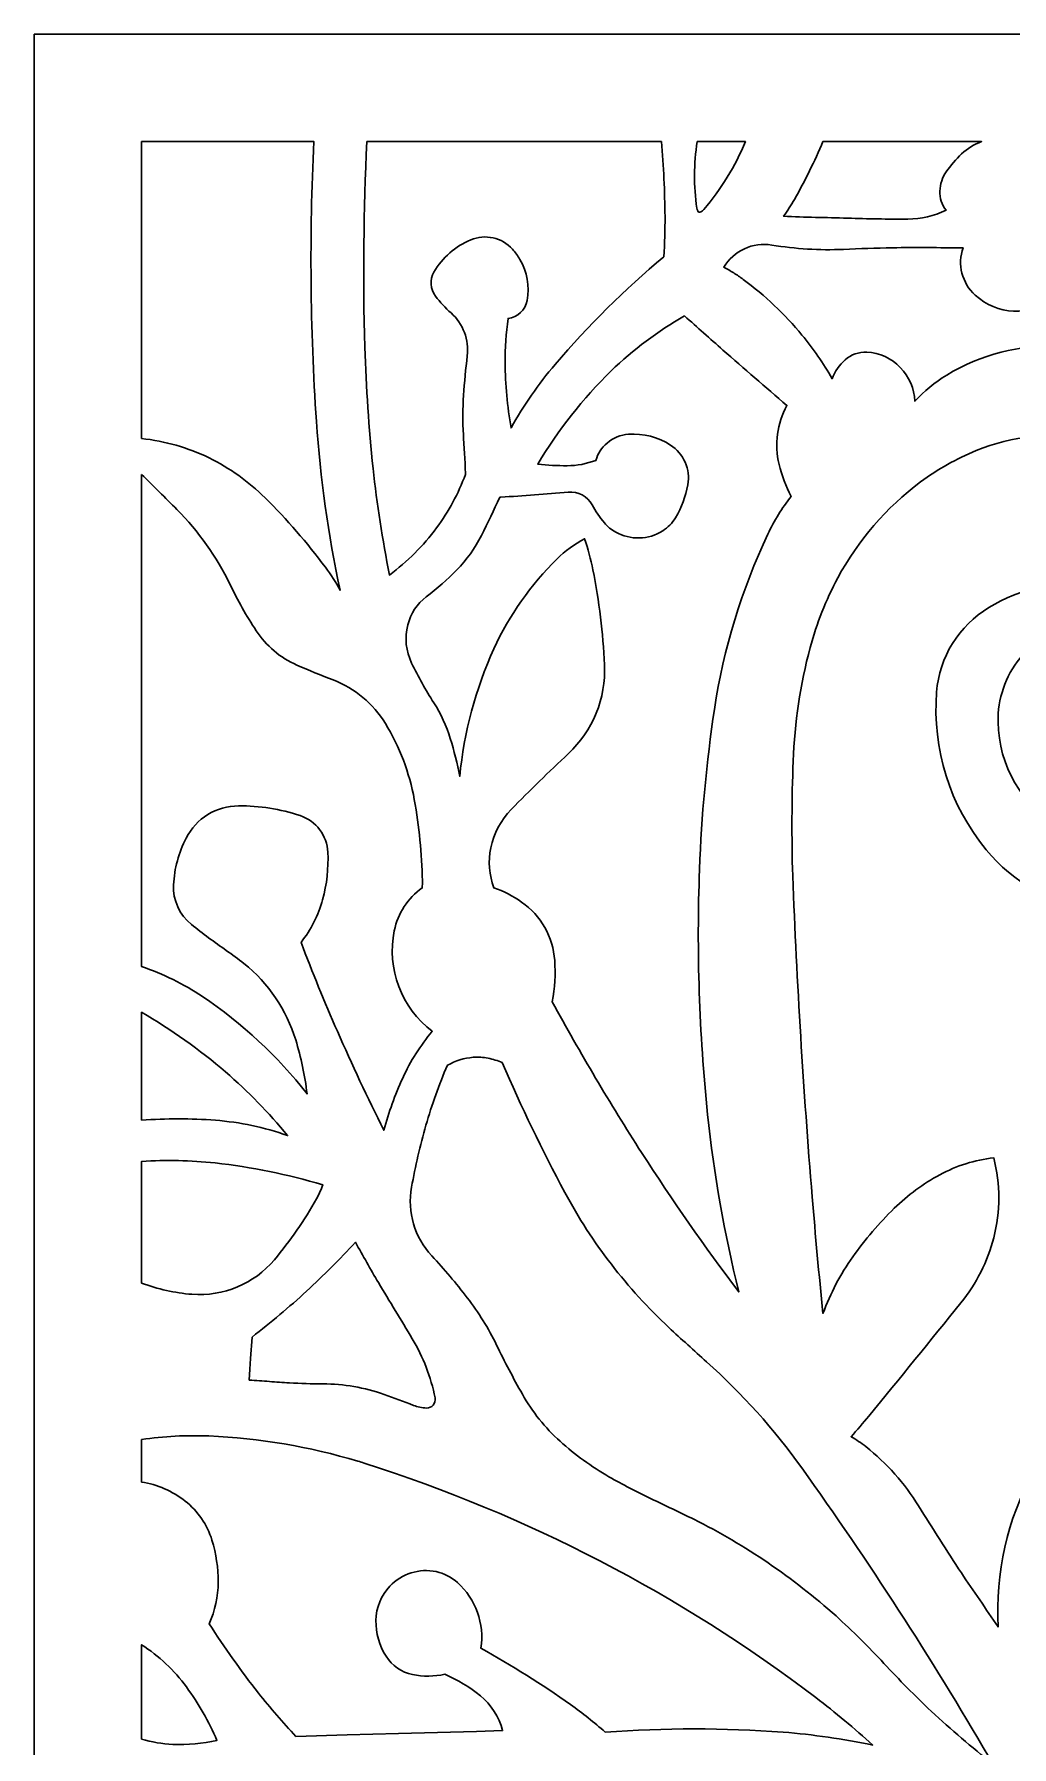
# Model space of a CAD drawing. Header units: centimetres. Extents: x -21.2 to -15.6, y -9 to 9.
# Drawn here: x -21.17 to -18.31, y 3.99 to 9 of the extents above; entities that cross this region are included whole.
import ezdxf

# ---------------------------------------------------------------- set-up
doc = ezdxf.new("R2010")
doc.units = ezdxf.units.CM
doc.header["$MEASUREMENT"] = 0
doc.layers.add('layer 1', color=7, linetype='Continuous')

msp = doc.modelspace()

# ---------------------------------------------------------------- linework, layer by layer
at = {"layer": 'layer 1', "color": 250, "lineweight": 30}
for points, knots in [([(-21.1737, 9.00077), (-21.1737, 9.00077), (-15.6316, 9.00077), (-15.6316, 9.00077), (-15.6316, 9.00077), (-15.6316, 9.00077), (-15.6316, -9.00021), (-15.6316, -9.00021), (-15.6316, -9.00021), (-15.6316, -9.00021), (-21.17371, -9.00021), (-21.17371, -9.00021), (-21.17371, -9.00021), (-21.17371, -9.00021), (-21.17371, 9.00077), (-21.17371, 9.00077)], [0, 0, 0, 0, 0.2, 0.2, 0.2, 0.2, 0.4, 0.4, 0.4, 0.4, 0.6, 0.6, 0.6, 0.6, 1, 1, 1, 1]), ([(-20.85981, 7.81839), (-20.85981, 7.81839), (-20.85981, 8.68687), (-20.85981, 8.68687), (-20.85981, 8.68687), (-20.85981, 8.68687), (-20.35565, 8.68687), (-20.35565, 8.68687), (-20.35565, 8.68687), (-20.36921, 8.41402), (-20.36674, 8.14065), (-20.34827, 7.86809), (-20.34827, 7.86809), (-20.33702, 7.7021), (-20.31386, 7.53715), (-20.27899, 7.37447), (-20.27899, 7.37447), (-20.29167, 7.39782), (-20.30601, 7.42022), (-20.3219, 7.44151), (-20.3219, 7.44151), (-20.37567, 7.51357), (-20.4347, 7.58155), (-20.49851, 7.64491), (-20.49851, 7.64491), (-20.54642, 7.69249), (-20.60173, 7.73197), (-20.66231, 7.76181), (-20.66231, 7.76181), (-20.72451, 7.79161), (-20.79126, 7.81073), (-20.85981, 7.81839)], [0, 0, 0, 0, 0.1111111, 0.1111111, 0.1111111, 0.1111111, 0.2222222, 0.2222222, 0.2222222, 0.2222222, 0.3333333, 0.3333333, 0.3333333, 0.3333333, 0.4444444, 0.4444444, 0.4444444, 0.4444444, 0.5555556, 0.5555556, 0.5555556, 0.5555556, 0.6666667, 0.6666667, 0.6666667, 0.6666667, 0.7777778, 0.7777778, 0.7777778, 0.7777778, 1, 1, 1, 1]), ([(-20.20078, 8.68687), (-20.20078, 8.68687), (-19.33904, 8.68687), (-19.33904, 8.68687), (-19.33904, 8.68687), (-19.33275, 8.61402), (-19.32927, 8.54095), (-19.32863, 8.46782), (-19.32863, 8.46782), (-19.3285, 8.42853), (-19.32965, 8.38924), (-19.33209, 8.35002), (-19.33209, 8.35002), (-19.44654, 8.25397), (-19.55282, 8.14862), (-19.64986, 8.035), (-19.64986, 8.035), (-19.69892, 7.97755), (-19.74219, 7.91541), (-19.77904, 7.84946), (-19.77904, 7.84946), (-19.78974, 7.91231), (-19.79553, 7.97591), (-19.79637, 8.03967), (-19.79637, 8.03967), (-19.79654, 8.08305), (-19.79364, 8.1264), (-19.7877, 8.16937), (-19.7877, 8.16937), (-19.75963, 8.17284), (-19.73707, 8.1941), (-19.73199, 8.22192), (-19.73199, 8.22192), (-19.72442, 8.26328), (-19.7319, 8.30597), (-19.75311, 8.34227), (-19.75311, 8.34227), (-19.75932, 8.3529), (-19.76661, 8.36286), (-19.77486, 8.372), (-19.77486, 8.372), (-19.8057, 8.40613), (-19.85467, 8.41709), (-19.89709, 8.39929), (-19.89709, 8.39929), (-19.94217, 8.38038), (-19.97988, 8.34736), (-20.00455, 8.30516), (-20.00455, 8.30516), (-20.01751, 8.28299), (-20.01574, 8.25521), (-20.00005, 8.23488), (-20.00005, 8.23488), (-19.98632, 8.21708), (-19.97101, 8.20056), (-19.9543, 8.18553), (-19.9543, 8.18553), (-19.91907, 8.15384), (-19.90145, 8.10695), (-19.90705, 8.0599), (-19.90705, 8.0599), (-19.91162, 8.02159), (-19.91524, 7.98318), (-19.91789, 7.94469), (-19.91789, 7.94469), (-19.92055, 7.90617), (-19.92075, 7.86752), (-19.91847, 7.82898), (-19.91847, 7.82898), (-19.91734, 7.80967), (-19.91611, 7.79036), (-19.91481, 7.77106), (-19.91481, 7.77106), (-19.91351, 7.75176), (-19.91276, 7.73241), (-19.91256, 7.71307), (-19.91256, 7.71307), (-19.93318, 7.65739), (-19.96147, 7.60484), (-19.9966, 7.55697), (-19.9966, 7.55697), (-20.03595, 7.50472), (-20.08244, 7.45822), (-20.1347, 7.41888), (-20.1347, 7.41888), (-20.15513, 7.52221), (-20.17116, 7.62637), (-20.18274, 7.73106), (-20.18274, 7.73106), (-20.19489, 7.84883), (-20.20291, 7.96701), (-20.20676, 8.08535), (-20.20676, 8.08535), (-20.21249, 8.28585), (-20.21049, 8.48652), (-20.20078, 8.68687)], [0, 0, 0, 0, 0.04, 0.04, 0.04, 0.04, 0.08, 0.08, 0.08, 0.08, 0.12, 0.12, 0.12, 0.12, 0.16, 0.16, 0.16, 0.16, 0.2, 0.2, 0.2, 0.2, 0.24, 0.24, 0.24, 0.24, 0.28, 0.28, 0.28, 0.28, 0.32, 0.32, 0.32, 0.32, 0.36, 0.36, 0.36, 0.36, 0.4, 0.4, 0.4, 0.4, 0.44, 0.44, 0.44, 0.44, 0.48, 0.48, 0.48, 0.48, 0.52, 0.52, 0.52, 0.52, 0.56, 0.56, 0.56, 0.56, 0.6, 0.6, 0.6, 0.6, 0.64, 0.64, 0.64, 0.64, 0.68, 0.68, 0.68, 0.68, 0.72, 0.72, 0.72, 0.72, 0.76, 0.76, 0.76, 0.76, 0.8, 0.8, 0.8, 0.8, 0.84, 0.84, 0.84, 0.84, 0.88, 0.88, 0.88, 0.88, 0.92, 0.92, 0.92, 0.92, 1, 1, 1, 1]), ([(-19.23466, 8.68687), (-19.23466, 8.68687), (-19.09323, 8.68687), (-19.09323, 8.68687), (-19.09323, 8.68687), (-19.12335, 8.61479), (-19.16449, 8.54781), (-19.21515, 8.48834), (-19.21515, 8.48834), (-19.21763, 8.48543), (-19.22061, 8.48296), (-19.22393, 8.48104), (-19.22393, 8.48104), (-19.22548, 8.48013), (-19.22735, 8.47991), (-19.22907, 8.48044), (-19.22907, 8.48044), (-19.2308, 8.48097), (-19.23223, 8.48219), (-19.23302, 8.48382), (-19.23302, 8.48382), (-19.23429, 8.48642), (-19.23514, 8.48922), (-19.23555, 8.49209), (-19.23555, 8.49209), (-19.24481, 8.5567), (-19.2445, 8.62235), (-19.23466, 8.68687)], [0, 0, 0, 0, 0.125, 0.125, 0.125, 0.125, 0.25, 0.25, 0.25, 0.25, 0.375, 0.375, 0.375, 0.375, 0.5, 0.5, 0.5, 0.5, 0.625, 0.625, 0.625, 0.625, 0.75, 0.75, 0.75, 0.75, 1, 1, 1, 1]), ([(-16.84212, 8.68687), (-16.84212, 8.68687), (-16.44432, 8.68687), (-16.44432, 8.68687), (-16.44432, 8.68687), (-16.44979, 8.67559), (-16.4555, 8.66444), (-16.46146, 8.6534), (-16.46146, 8.6534), (-16.51934, 8.54613), (-16.58179, 8.44136), (-16.64862, 8.33942), (-16.64862, 8.33942), (-16.68052, 8.29077), (-16.72069, 8.24806), (-16.76729, 8.21324), (-16.76729, 8.21324), (-16.78344, 8.20117), (-16.80106, 8.19122), (-16.81973, 8.18362), (-16.81973, 8.18362), (-16.86503, 8.19727), (-16.91273, 8.20097), (-16.9596, 8.19446), (-16.9596, 8.19446), (-17.00915, 8.18758), (-17.05143, 8.15524), (-17.071, 8.1092), (-17.071, 8.1092), (-17.10528, 8.02857), (-17.10267, 7.93707), (-17.0638, 7.85855), (-17.0638, 7.85855), (-17.04406, 7.81869), (-17.01078, 7.78719), (-16.9699, 7.76969), (-16.9699, 7.76969), (-16.92592, 7.75084), (-16.87715, 7.74631), (-16.83046, 7.75675), (-16.83046, 7.75675), (-16.81347, 7.76054), (-16.7968, 7.76565), (-16.78061, 7.77203), (-16.78061, 7.77203), (-16.72846, 7.79257), (-16.6948, 7.84353), (-16.69647, 7.89955), (-16.69647, 7.89955), (-16.69746, 7.93353), (-16.6984, 7.96751), (-16.69926, 8.00149), (-16.69926, 8.00149), (-16.69985, 8.02442), (-16.70212, 8.04727), (-16.70604, 8.06987), (-16.70604, 8.06987), (-16.64707, 8.14973), (-16.58483, 8.22714), (-16.51949, 8.30188), (-16.51949, 8.30188), (-16.49172, 8.33316), (-16.4629, 8.36351), (-16.43309, 8.39286), (-16.43309, 8.39286), (-16.47135, 8.29927), (-16.50397, 8.20349), (-16.53079, 8.10601), (-16.53079, 8.10601), (-16.55769, 8.00822), (-16.57215, 7.90745), (-16.57382, 7.80604), (-16.57382, 7.80604), (-16.57425, 7.7802), (-16.57282, 7.75436), (-16.56955, 7.72872), (-16.56955, 7.72872), (-16.61091, 7.71342), (-16.64671, 7.68609), (-16.67236, 7.65023), (-16.67236, 7.65023), (-16.69808, 7.61427), (-16.7117, 7.57109), (-16.71125, 7.52687), (-16.71125, 7.52687), (-16.71068, 7.47065), (-16.69161, 7.41622), (-16.65695, 7.37195), (-16.65695, 7.37195), (-16.62132, 7.32647), (-16.56646, 7.30036), (-16.5087, 7.30145), (-16.5087, 7.30145), (-16.47325, 7.30211), (-16.4383, 7.30971), (-16.40579, 7.32383), (-16.40579, 7.32383), (-16.35957, 7.3446), (-16.32129, 7.37968), (-16.2966, 7.42393), (-16.2966, 7.42393), (-16.26584, 7.47904), (-16.25449, 7.54286), (-16.2644, 7.60519), (-16.2644, 7.60519), (-16.27242, 7.65547), (-16.31405, 7.69352), (-16.36485, 7.69688), (-16.36485, 7.69688), (-16.37964, 7.71267), (-16.39149, 7.73099), (-16.39984, 7.75096), (-16.39984, 7.75096), (-16.42592, 7.81331), (-16.43317, 7.88196), (-16.42073, 7.94839), (-16.42073, 7.94839), (-16.41103, 8.0002), (-16.40169, 8.05207), (-16.39273, 8.104), (-16.39273, 8.104), (-16.38377, 8.15594), (-16.37534, 8.20797), (-16.36745, 8.26008), (-16.36745, 8.26008), (-16.36178, 8.29751), (-16.35462, 8.3347), (-16.34598, 8.37156), (-16.34598, 8.37156), (-16.33733, 8.40848), (-16.32537, 8.44455), (-16.31026, 8.47932), (-16.31026, 8.47932), (-16.28932, 8.38372), (-16.26808, 8.28819), (-16.24652, 8.19273), (-16.24652, 8.19273), (-16.22308, 8.08876), (-16.19929, 7.98486), (-16.17516, 7.88105), (-16.17516, 7.88105), (-16.20007, 7.86528), (-16.21694, 7.83953), (-16.22143, 7.81039), (-16.22143, 7.81039), (-16.22919, 7.75997), (-16.2185, 7.70848), (-16.19128, 7.66533), (-16.19128, 7.66533), (-16.17975, 7.64704), (-16.16582, 7.6304), (-16.14983, 7.61584), (-16.14983, 7.61584), (-16.10999, 7.57956), (-16.05214, 7.57117), (-16.00366, 7.5947), (-16.00366, 7.5947), (-15.98266, 7.60489), (-15.96311, 7.6178), (-15.94549, 7.6331), (-15.94549, 7.6331), (-15.94549, 7.6331), (-15.94549, 7.35682), (-15.94549, 7.35682), (-15.94549, 7.35682), (-16.02299, 7.34194), (-16.09858, 7.31848), (-16.17088, 7.28686), (-16.17088, 7.28686), (-16.30689, 7.22737), (-16.4338, 7.14903), (-16.54791, 7.0541), (-16.54791, 7.0541), (-16.63416, 6.98235), (-16.71544, 6.90485), (-16.79121, 6.82213), (-16.79121, 6.82213), (-16.85933, 6.74776), (-16.9225, 6.66902), (-16.98033, 6.58639), (-16.98033, 6.58639), (-17.10073, 6.40975), (-17.19095, 6.21441), (-17.24734, 6.00821), (-17.24734, 6.00821), (-17.30343, 5.80314), (-17.34368, 5.59409), (-17.36775, 5.38285), (-17.36775, 5.38285), (-17.3979, 5.11828), (-17.41062, 4.85206), (-17.40581, 4.58582), (-17.40581, 4.58582), (-17.40108, 4.32422), (-17.39329, 4.06268), (-17.38242, 3.80127), (-17.38242, 3.80127), (-17.37466, 3.61455), (-17.37134, 3.42766), (-17.37247, 3.24078), (-17.37247, 3.24078), (-17.3736, 3.05375), (-17.38655, 2.86696), (-17.41121, 2.68155), (-17.41121, 2.68155), (-17.45849, 2.3437), (-17.54676, 2.01278), (-17.67402, 1.69626), (-17.67402, 1.69626), (-17.66522, 1.81768), (-17.66345, 1.93948), (-17.66872, 2.06109), (-17.66872, 2.06109), (-17.68255, 2.38008), (-17.72313, 2.6973), (-17.79006, 3.00949), (-17.79006, 3.00949), (-17.84463, 3.26401), (-17.9287, 3.51124), (-18.04061, 3.74626), (-18.04061, 3.74626), (-18.08614, 3.84188), (-18.14041, 3.93306), (-18.20275, 4.01867), (-18.20275, 4.01867), (-18.1402, 4.08578), (-18.08768, 4.16154), (-18.0468, 4.24367), (-18.0468, 4.24367), (-17.96083, 4.41642), (-17.90942, 4.60421), (-17.89545, 4.79667), (-17.89545, 4.79667), (-17.88458, 4.94631), (-17.88631, 5.09658), (-17.9006, 5.24594), (-17.9006, 5.24594), (-18.04196, 5.11594), (-18.16074, 4.96343), (-18.25215, 4.79453), (-18.25215, 4.79453), (-18.32716, 4.65594), (-18.36249, 4.49943), (-18.35426, 4.34205), (-18.35426, 4.34205), (-18.37203, 4.36848), (-18.38996, 4.39479), (-18.40806, 4.42099), (-18.40806, 4.42099), (-18.42619, 4.44723), (-18.4441, 4.47362), (-18.46179, 4.50015), (-18.46179, 4.50015), (-18.50426, 4.5649), (-18.54591, 4.63018), (-18.58673, 4.69598), (-18.58673, 4.69598), (-18.62785, 4.76228), (-18.6801, 4.82097), (-18.7412, 4.86948), (-18.7412, 4.86948), (-18.75478, 4.88027), (-18.76919, 4.88998), (-18.7843, 4.89853), (-18.7843, 4.89853), (-18.76663, 4.91828), (-18.74939, 4.93841), (-18.73258, 4.9589), (-18.73258, 4.9589), (-18.64228, 5.06898), (-18.55244, 5.17943), (-18.46305, 5.29026), (-18.46305, 5.29026), (-18.418, 5.34613), (-18.38525, 5.41085), (-18.36695, 5.48026), (-18.36695, 5.48026), (-18.34749, 5.55706), (-18.34749, 5.63746), (-18.36695, 5.71426), (-18.36695, 5.71426), (-18.42223, 5.70806), (-18.47579, 5.69127), (-18.52472, 5.6648), (-18.52472, 5.6648), (-18.57343, 5.63845), (-18.61823, 5.60546), (-18.65786, 5.56677), (-18.65786, 5.56677), (-18.70258, 5.52312), (-18.74326, 5.47553), (-18.77942, 5.42455), (-18.77942, 5.42455), (-18.81567, 5.37346), (-18.84494, 5.31778), (-18.86648, 5.25895), (-18.86648, 5.25895), (-18.87819, 5.37266), (-18.88873, 5.48648), (-18.8981, 5.6004), (-18.8981, 5.6004), (-18.92391, 5.9129), (-18.94294, 6.22593), (-18.95517, 6.53924), (-18.95517, 6.53924), (-18.95845, 6.65107), (-18.95799, 6.76298), (-18.95378, 6.87477), (-18.95378, 6.87477), (-18.94956, 6.98687), (-18.93288, 7.09817), (-18.90404, 7.20658), (-18.90404, 7.20658), (-18.8852, 7.27742), (-18.8581, 7.34582), (-18.82332, 7.41035), (-18.82332, 7.41035), (-18.7639, 7.52052), (-18.68118, 7.61648), (-18.58096, 7.69149), (-18.58096, 7.69149), (-18.53065, 7.72851), (-18.47597, 7.75922), (-18.41818, 7.78292), (-18.41818, 7.78292), (-18.20685, 7.86968), (-17.9642, 7.82636), (-17.79573, 7.67207), (-17.79573, 7.67207), (-17.73762, 7.61719), (-17.69258, 7.5499), (-17.66399, 7.47525), (-17.66399, 7.47525), (-17.59568, 7.29692), (-17.58011, 7.1026), (-17.6191, 6.91566), (-17.6191, 6.91566), (-17.63885, 6.82098), (-17.69728, 6.7388), (-17.7802, 6.68901), (-17.7802, 6.68901), (-17.86208, 6.63984), (-17.95864, 6.62088), (-18.05305, 6.6354), (-18.05305, 6.6354), (-18.09637, 6.64206), (-18.13807, 6.65685), (-18.17591, 6.67898), (-18.17591, 6.67898), (-18.28478, 6.74459), (-18.35225, 6.86172), (-18.35452, 6.98881), (-18.35452, 6.98881), (-18.35572, 7.05656), (-18.33297, 7.12261), (-18.29034, 7.17528), (-18.29034, 7.17528), (-18.24667, 7.22922), (-18.17998, 7.25932), (-18.11064, 7.25643), (-18.11064, 7.25643), (-18.04064, 7.25352), (-17.97699, 7.21486), (-17.94206, 7.15414), (-17.94206, 7.15414), (-17.91616, 7.10908), (-17.90461, 7.05716), (-17.90895, 7.00537), (-17.90895, 7.00537), (-17.91336, 6.95277), (-17.93843, 6.90403), (-17.97863, 6.86983), (-17.97863, 6.86983), (-18.00134, 6.8505), (-18.03448, 6.84961), (-18.05822, 6.86765), (-18.05822, 6.86765), (-18.08043, 6.88453), (-18.09381, 6.91058), (-18.09461, 6.93847), (-18.09461, 6.93847), (-18.09523, 6.96008), (-18.0954, 6.98169), (-18.09511, 7.00331), (-18.09511, 7.00331), (-18.09486, 7.02355), (-18.11083, 7.04026), (-18.13106, 7.04086), (-18.13106, 7.04086), (-18.15495, 7.0416), (-18.17886, 7.04167), (-18.20276, 7.04108), (-18.20276, 7.04108), (-18.21918, 7.04067), (-18.23255, 7.02778), (-18.23352, 7.01138), (-18.23352, 7.01138), (-18.23531, 6.98146), (-18.23362, 6.95145), (-18.22847, 6.92193), (-18.22847, 6.92193), (-18.22329, 6.89219), (-18.21202, 6.86385), (-18.19537, 6.83867), (-18.19537, 6.83867), (-18.16742, 6.79647), (-18.12785, 6.76329), (-18.0814, 6.74316), (-18.0814, 6.74316), (-18.03335, 6.72234), (-17.97832, 6.72545), (-17.93295, 6.7516), (-17.93295, 6.7516), (-17.82802, 6.81206), (-17.76763, 6.92769), (-17.77812, 7.04833), (-17.77812, 7.04833), (-17.78602, 7.1393), (-17.82203, 7.22551), (-17.88121, 7.29505), (-17.88121, 7.29505), (-17.92994, 7.3523), (-17.99917, 7.38807), (-18.07406, 7.39465), (-18.07406, 7.39465), (-18.18135, 7.40409), (-18.28881, 7.37932), (-18.38112, 7.32384), (-18.38112, 7.32384), (-18.46907, 7.27097), (-18.52605, 7.17897), (-18.53412, 7.07666), (-18.53412, 7.07666), (-18.54727, 6.90997), (-18.49543, 6.74476), (-18.38934, 6.61552), (-18.38934, 6.61552), (-18.30982, 6.51867), (-18.19632, 6.45598), (-18.072, 6.44031), (-18.072, 6.44031), (-17.91646, 6.42072), (-17.75912, 6.45704), (-17.62795, 6.54289), (-17.62795, 6.54289), (-17.51209, 6.61874), (-17.43621, 6.74229), (-17.42108, 6.87994), (-17.42108, 6.87994), (-17.40265, 7.04735), (-17.40539, 7.21637), (-17.42926, 7.38309), (-17.42926, 7.38309), (-17.44371, 7.48403), (-17.47552, 7.58167), (-17.52331, 7.67174), (-17.52331, 7.67174), (-17.59635, 7.80943), (-17.70803, 7.92269), (-17.84471, 7.99761), (-17.84471, 7.99761), (-17.94619, 8.05227), (-18.05866, 8.08331), (-18.17382, 8.08841), (-18.17382, 8.08841), (-18.29003, 8.09356), (-18.40511, 8.06418), (-18.50461, 8.00393), (-18.50461, 8.00393), (-18.53921, 7.98298), (-18.57057, 7.95712), (-18.59772, 7.92713), (-18.59772, 7.92713), (-18.59939, 7.96421), (-18.61451, 7.99939), (-18.64029, 8.0261), (-18.64029, 8.0261), (-18.66613, 8.05287), (-18.70112, 8.06886), (-18.73828, 8.07085), (-18.73828, 8.07085), (-18.76155, 8.0721), (-18.78433, 8.06401), (-18.80158, 8.04835), (-18.80158, 8.04835), (-18.81837, 8.0331), (-18.83149, 8.01425), (-18.83993, 7.99319), (-18.83993, 7.99319), (-18.86555, 8.0382), (-18.89499, 8.0809), (-18.92794, 8.12086), (-18.92794, 8.12086), (-18.97838, 8.18195), (-19.03606, 8.23666), (-19.09972, 8.28382), (-19.09972, 8.28382), (-19.10882, 8.29036), (-19.11811, 8.29665), (-19.12757, 8.30266), (-19.12757, 8.30266), (-19.13703, 8.30869), (-19.14684, 8.31415), (-19.15694, 8.31902), (-19.15694, 8.31902), (-19.12784, 8.36762), (-19.07192, 8.39347), (-19.01603, 8.38423), (-19.01603, 8.38423), (-18.94694, 8.37279), (-18.87686, 8.36853), (-18.80689, 8.37151), (-18.80689, 8.37151), (-18.75921, 8.37354), (-18.71151, 8.37513), (-18.6638, 8.37628), (-18.6638, 8.37628), (-18.6293, 8.3769), (-18.5948, 8.37705), (-18.5603, 8.37674), (-18.5603, 8.37674), (-18.5258, 8.37643), (-18.4913, 8.37628), (-18.45681, 8.37628), (-18.45681, 8.37628), (-18.47379, 8.32716), (-18.45991, 8.2727), (-18.42145, 8.23776), (-18.42145, 8.23776), (-18.35751, 8.17971), (-18.26173, 8.17441), (-18.19187, 8.2252), (-18.19187, 8.2252), (-18.13379, 8.26741), (-18.09518, 8.3312), (-18.08476, 8.40225), (-18.08476, 8.40225), (-18.07426, 8.47391), (-18.09617, 8.54649), (-18.1446, 8.60033), (-18.1446, 8.60033), (-18.16666, 8.62486), (-18.1926, 8.64555), (-18.22141, 8.66159), (-18.22141, 8.66159), (-18.24041, 8.67214), (-18.26048, 8.68062), (-18.2813, 8.68687), (-18.2813, 8.68687), (-18.2813, 8.68687), (-17.14192, 8.68687), (-17.14192, 8.68687), (-17.14192, 8.68687), (-17.14204, 8.64714), (-17.13508, 8.60771), (-17.12135, 8.57043), (-17.12135, 8.57043), (-17.10679, 8.5309), (-17.07274, 8.50181), (-17.03141, 8.49365), (-17.03141, 8.49365), (-16.98482, 8.48444), (-16.93652, 8.49113), (-16.89418, 8.51265), (-16.89418, 8.51265), (-16.84899, 8.53564), (-16.82277, 8.58416), (-16.82838, 8.63455), (-16.82838, 8.63455), (-16.83038, 8.65257), (-16.83501, 8.67019), (-16.84212, 8.68687)], [0, 0, 0, 0, 0.0069444, 0.0069444, 0.0069444, 0.0069444, 0.0138889, 0.0138889, 0.0138889, 0.0138889, 0.0208333, 0.0208333, 0.0208333, 0.0208333, 0.0277778, 0.0277778, 0.0277778, 0.0277778, 0.0347222, 0.0347222, 0.0347222, 0.0347222, 0.0416667, 0.0416667, 0.0416667, 0.0416667, 0.0486111, 0.0486111, 0.0486111, 0.0486111, 0.0555556, 0.0555556, 0.0555556, 0.0555556, 0.0625, 0.0625, 0.0625, 0.0625, 0.0694444, 0.0694444, 0.0694444, 0.0694444, 0.0763889, 0.0763889, 0.0763889, 0.0763889, 0.0833333, 0.0833333, 0.0833333, 0.0833333, 0.0902778, 0.0902778, 0.0902778, 0.0902778, 0.0972222, 0.0972222, 0.0972222, 0.0972222, 0.1041667, 0.1041667, 0.1041667, 0.1041667, 0.1111111, 0.1111111, 0.1111111, 0.1111111, 0.1180556, 0.1180556, 0.1180556, 0.1180556, 0.125, 0.125, 0.125, 0.125, 0.1319444, 0.1319444, 0.1319444, 0.1319444, 0.1388889, 0.1388889, 0.1388889, 0.1388889, 0.1458333, 0.1458333, 0.1458333, 0.1458333, 0.1527778, 0.1527778, 0.1527778, 0.1527778, 0.1597222, 0.1597222, 0.1597222, 0.1597222, 0.1666667, 0.1666667, 0.1666667, 0.1666667, 0.1736111, 0.1736111, 0.1736111, 0.1736111, 0.1805556, 0.1805556, 0.1805556, 0.1805556, 0.1875, 0.1875, 0.1875, 0.1875, 0.1944444, 0.1944444, 0.1944444, 0.1944444, 0.2013889, 0.2013889, 0.2013889, 0.2013889, 0.2083333, 0.2083333, 0.2083333, 0.2083333, 0.2152778, 0.2152778, 0.2152778, 0.2152778, 0.2222222, 0.2222222, 0.2222222, 0.2222222, 0.2291667, 0.2291667, 0.2291667, 0.2291667, 0.2361111, 0.2361111, 0.2361111, 0.2361111, 0.2430556, 0.2430556, 0.2430556, 0.2430556, 0.25, 0.25, 0.25, 0.25, 0.2569444, 0.2569444, 0.2569444, 0.2569444, 0.2638889, 0.2638889, 0.2638889, 0.2638889, 0.2708333, 0.2708333, 0.2708333, 0.2708333, 0.2777778, 0.2777778, 0.2777778, 0.2777778, 0.2847222, 0.2847222, 0.2847222, 0.2847222, 0.2916667, 0.2916667, 0.2916667, 0.2916667, 0.2986111, 0.2986111, 0.2986111, 0.2986111, 0.3055556, 0.3055556, 0.3055556, 0.3055556, 0.3125, 0.3125, 0.3125, 0.3125, 0.3194444, 0.3194444, 0.3194444, 0.3194444, 0.3263889, 0.3263889, 0.3263889, 0.3263889, 0.3333333, 0.3333333, 0.3333333, 0.3333333, 0.3402778, 0.3402778, 0.3402778, 0.3402778, 0.3472222, 0.3472222, 0.3472222, 0.3472222, 0.3541667, 0.3541667, 0.3541667, 0.3541667, 0.3611111, 0.3611111, 0.3611111, 0.3611111, 0.3680556, 0.3680556, 0.3680556, 0.3680556, 0.375, 0.375, 0.375, 0.375, 0.3819444, 0.3819444, 0.3819444, 0.3819444, 0.3888889, 0.3888889, 0.3888889, 0.3888889, 0.3958333, 0.3958333, 0.3958333, 0.3958333, 0.4027778, 0.4027778, 0.4027778, 0.4027778, 0.4097222, 0.4097222, 0.4097222, 0.4097222, 0.4166667, 0.4166667, 0.4166667, 0.4166667, 0.4236111, 0.4236111, 0.4236111, 0.4236111, 0.4305556, 0.4305556, 0.4305556, 0.4305556, 0.4375, 0.4375, 0.4375, 0.4375, 0.4444444, 0.4444444, 0.4444444, 0.4444444, 0.4513889, 0.4513889, 0.4513889, 0.4513889, 0.4583333, 0.4583333, 0.4583333, 0.4583333, 0.4652778, 0.4652778, 0.4652778, 0.4652778, 0.4722222, 0.4722222, 0.4722222, 0.4722222, 0.4791667, 0.4791667, 0.4791667, 0.4791667, 0.4861111, 0.4861111, 0.4861111, 0.4861111, 0.4930556, 0.4930556, 0.4930556, 0.4930556, 0.5, 0.5, 0.5, 0.5, 0.5069444, 0.5069444, 0.5069444, 0.5069444, 0.5138889, 0.5138889, 0.5138889, 0.5138889, 0.5208333, 0.5208333, 0.5208333, 0.5208333, 0.5277778, 0.5277778, 0.5277778, 0.5277778, 0.5347222, 0.5347222, 0.5347222, 0.5347222, 0.5416667, 0.5416667, 0.5416667, 0.5416667, 0.5486111, 0.5486111, 0.5486111, 0.5486111, 0.5555556, 0.5555556, 0.5555556, 0.5555556, 0.5625, 0.5625, 0.5625, 0.5625, 0.5694444, 0.5694444, 0.5694444, 0.5694444, 0.5763889, 0.5763889, 0.5763889, 0.5763889, 0.5833333, 0.5833333, 0.5833333, 0.5833333, 0.5902778, 0.5902778, 0.5902778, 0.5902778, 0.5972222, 0.5972222, 0.5972222, 0.5972222, 0.6041667, 0.6041667, 0.6041667, 0.6041667, 0.6111111, 0.6111111, 0.6111111, 0.6111111, 0.6180556, 0.6180556, 0.6180556, 0.6180556, 0.625, 0.625, 0.625, 0.625, 0.6319444, 0.6319444, 0.6319444, 0.6319444, 0.6388889, 0.6388889, 0.6388889, 0.6388889, 0.6458333, 0.6458333, 0.6458333, 0.6458333, 0.6527778, 0.6527778, 0.6527778, 0.6527778, 0.6597222, 0.6597222, 0.6597222, 0.6597222, 0.6666667, 0.6666667, 0.6666667, 0.6666667, 0.6736111, 0.6736111, 0.6736111, 0.6736111, 0.6805556, 0.6805556, 0.6805556, 0.6805556, 0.6875, 0.6875, 0.6875, 0.6875, 0.6944444, 0.6944444, 0.6944444, 0.6944444, 0.7013889, 0.7013889, 0.7013889, 0.7013889, 0.7083333, 0.7083333, 0.7083333, 0.7083333, 0.7152778, 0.7152778, 0.7152778, 0.7152778, 0.7222222, 0.7222222, 0.7222222, 0.7222222, 0.7291667, 0.7291667, 0.7291667, 0.7291667, 0.7361111, 0.7361111, 0.7361111, 0.7361111, 0.7430556, 0.7430556, 0.7430556, 0.7430556, 0.75, 0.75, 0.75, 0.75, 0.7569444, 0.7569444, 0.7569444, 0.7569444, 0.7638889, 0.7638889, 0.7638889, 0.7638889, 0.7708333, 0.7708333, 0.7708333, 0.7708333, 0.7777778, 0.7777778, 0.7777778, 0.7777778, 0.7847222, 0.7847222, 0.7847222, 0.7847222, 0.7916667, 0.7916667, 0.7916667, 0.7916667, 0.7986111, 0.7986111, 0.7986111, 0.7986111, 0.8055556, 0.8055556, 0.8055556, 0.8055556, 0.8125, 0.8125, 0.8125, 0.8125, 0.8194444, 0.8194444, 0.8194444, 0.8194444, 0.8263889, 0.8263889, 0.8263889, 0.8263889, 0.8333333, 0.8333333, 0.8333333, 0.8333333, 0.8402778, 0.8402778, 0.8402778, 0.8402778, 0.8472222, 0.8472222, 0.8472222, 0.8472222, 0.8541667, 0.8541667, 0.8541667, 0.8541667, 0.8611111, 0.8611111, 0.8611111, 0.8611111, 0.8680556, 0.8680556, 0.8680556, 0.8680556, 0.875, 0.875, 0.875, 0.875, 0.8819444, 0.8819444, 0.8819444, 0.8819444, 0.8888889, 0.8888889, 0.8888889, 0.8888889, 0.8958333, 0.8958333, 0.8958333, 0.8958333, 0.9027778, 0.9027778, 0.9027778, 0.9027778, 0.9097222, 0.9097222, 0.9097222, 0.9097222, 0.9166667, 0.9166667, 0.9166667, 0.9166667, 0.9236111, 0.9236111, 0.9236111, 0.9236111, 0.9305556, 0.9305556, 0.9305556, 0.9305556, 0.9375, 0.9375, 0.9375, 0.9375, 0.9444444, 0.9444444, 0.9444444, 0.9444444, 0.9513889, 0.9513889, 0.9513889, 0.9513889, 0.9583333, 0.9583333, 0.9583333, 0.9583333, 0.9652778, 0.9652778, 0.9652778, 0.9652778, 0.9722222, 0.9722222, 0.9722222, 0.9722222, 0.9791667, 0.9791667, 0.9791667, 0.9791667, 0.9861111, 0.9861111, 0.9861111, 0.9861111, 1, 1, 1, 1]), ([(-18.86657, 8.68687), (-18.86657, 8.68687), (-18.40265, 8.68687), (-18.40265, 8.68687), (-18.40265, 8.68687), (-18.4243, 8.67866), (-18.44415, 8.66636), (-18.46112, 8.65061), (-18.46112, 8.65061), (-18.47798, 8.63496), (-18.49303, 8.61746), (-18.50598, 8.59844), (-18.50598, 8.59844), (-18.51732, 8.58181), (-18.52381, 8.56237), (-18.52474, 8.54226), (-18.52474, 8.54226), (-18.52568, 8.52189), (-18.51922, 8.50187), (-18.50653, 8.4859), (-18.50653, 8.4859), (-18.54147, 8.46939), (-18.5796, 8.46066), (-18.61824, 8.46031), (-18.61824, 8.46031), (-18.67702, 8.45978), (-18.73581, 8.46064), (-18.79455, 8.46287), (-18.79455, 8.46287), (-18.8258, 8.46376), (-18.85706, 8.46456), (-18.88832, 8.46524), (-18.88832, 8.46524), (-18.91949, 8.46593), (-18.95064, 8.46705), (-18.98178, 8.46862), (-18.98178, 8.46862), (-18.97056, 8.48449), (-18.95999, 8.50081), (-18.95011, 8.51756), (-18.95011, 8.51756), (-18.91901, 8.57233), (-18.89112, 8.62886), (-18.86657, 8.68687)], [0, 0, 0, 0, 0.0833333, 0.0833333, 0.0833333, 0.0833333, 0.1666667, 0.1666667, 0.1666667, 0.1666667, 0.25, 0.25, 0.25, 0.25, 0.3333333, 0.3333333, 0.3333333, 0.3333333, 0.4166667, 0.4166667, 0.4166667, 0.4166667, 0.5, 0.5, 0.5, 0.5, 0.5833333, 0.5833333, 0.5833333, 0.5833333, 0.6666667, 0.6666667, 0.6666667, 0.6666667, 0.75, 0.75, 0.75, 0.75, 0.8333333, 0.8333333, 0.8333333, 0.8333333, 1, 1, 1, 1]), ([(-19.27155, 8.17702), (-19.23431, 8.14353), (-19.19689, 8.11026), (-19.15927, 8.07719), (-19.15927, 8.07719), (-19.09721, 8.02274), (-19.03482, 7.96867), (-18.97211, 7.91497), (-18.97211, 7.91497), (-19.00096, 7.86236), (-19.00911, 7.80091), (-18.99492, 7.7426), (-18.99492, 7.7426), (-18.98699, 7.71002), (-18.97515, 7.67854), (-18.95964, 7.64882), (-18.95964, 7.64882), (-18.9864, 7.61475), (-19.00925, 7.5778), (-19.02778, 7.53864), (-19.02778, 7.53864), (-19.10456, 7.37631), (-19.15718, 7.20367), (-19.18399, 7.0261), (-19.18399, 7.0261), (-19.2074, 6.87102), (-19.22201, 6.71475), (-19.22775, 6.55801), (-19.22775, 6.55801), (-19.23651, 6.31879), (-19.22865, 6.07928), (-19.20424, 5.84114), (-19.20424, 5.84114), (-19.18513, 5.66627), (-19.15467, 5.49286), (-19.11302, 5.32195), (-19.11302, 5.32195), (-19.21266, 5.45425), (-19.3074, 5.59019), (-19.39703, 5.72946), (-19.39703, 5.72946), (-19.48953, 5.87331), (-19.57666, 6.02055), (-19.65824, 6.17085), (-19.65824, 6.17085), (-19.65085, 6.21066), (-19.64852, 6.25124), (-19.65131, 6.29164), (-19.65131, 6.29164), (-19.65607, 6.36029), (-19.69162, 6.42305), (-19.74809, 6.46239), (-19.74809, 6.46239), (-19.7732, 6.47988), (-19.80054, 6.49392), (-19.82938, 6.50415), (-19.82938, 6.50415), (-19.84302, 6.5416), (-19.84614, 6.5821), (-19.83841, 6.62121), (-19.83841, 6.62121), (-19.82947, 6.66357), (-19.80863, 6.70251), (-19.77836, 6.73345), (-19.77836, 6.73345), (-19.72393, 6.78906), (-19.66826, 6.84343), (-19.61137, 6.89653), (-19.61137, 6.89653), (-19.53974, 6.96338), (-19.50108, 7.05823), (-19.50565, 7.15611), (-19.50565, 7.15611), (-19.50999, 7.24957), (-19.52125, 7.34257), (-19.53933, 7.43437), (-19.53933, 7.43437), (-19.54539, 7.46511), (-19.55367, 7.49536), (-19.56412, 7.5249), (-19.56412, 7.5249), (-19.59369, 7.50951), (-19.62078, 7.48978), (-19.64449, 7.46634), (-19.64449, 7.46634), (-19.72127, 7.39044), (-19.7838, 7.30141), (-19.82914, 7.20343), (-19.82914, 7.20343), (-19.88276, 7.08523), (-19.91653, 6.95903), (-19.92907, 6.82984), (-19.92907, 6.82984), (-19.93623, 6.86745), (-19.94546, 6.90462), (-19.9567, 6.94122), (-19.9567, 6.94122), (-19.96799, 6.97796), (-19.98423, 7.01297), (-20.00498, 7.04532), (-20.00498, 7.04532), (-20.02892, 7.08263), (-20.05057, 7.12135), (-20.06983, 7.16128), (-20.06983, 7.16128), (-20.08659, 7.19601), (-20.09058, 7.23557), (-20.08111, 7.27295), (-20.08111, 7.27295), (-20.07281, 7.30568), (-20.05368, 7.33465), (-20.02685, 7.35514), (-20.02685, 7.35514), (-19.99534, 7.37921), (-19.96557, 7.40545), (-19.93774, 7.43369), (-19.93774, 7.43369), (-19.90852, 7.46334), (-19.88421, 7.49745), (-19.86571, 7.53475), (-19.86571, 7.53475), (-19.84734, 7.57182), (-19.82935, 7.60907), (-19.81175, 7.64651), (-19.81175, 7.64651), (-19.81073, 7.64664), (-19.8097, 7.64674), (-19.80866, 7.6468), (-19.80866, 7.6468), (-19.74292, 7.65062), (-19.67725, 7.65551), (-19.61166, 7.66146), (-19.61166, 7.66146), (-19.58305, 7.66406), (-19.55561, 7.64937), (-19.5419, 7.62412), (-19.5419, 7.62412), (-19.53173, 7.60539), (-19.51965, 7.58776), (-19.50584, 7.57151), (-19.50584, 7.57151), (-19.49657, 7.56059), (-19.48542, 7.55143), (-19.4729, 7.54446), (-19.4729, 7.54446), (-19.42981, 7.52045), (-19.37711, 7.52181), (-19.33535, 7.54807), (-19.33535, 7.54807), (-19.32001, 7.55784), (-19.30717, 7.57104), (-19.29783, 7.58664), (-19.29783, 7.58664), (-19.28009, 7.61626), (-19.26791, 7.64887), (-19.26188, 7.68286), (-19.26188, 7.68286), (-19.25383, 7.72829), (-19.27379, 7.77407), (-19.31258, 7.79904), (-19.31258, 7.79904), (-19.34904, 7.82252), (-19.39209, 7.83357), (-19.43535, 7.83054), (-19.43535, 7.83054), (-19.45848, 7.82892), (-19.48049, 7.82003), (-19.49825, 7.80512), (-19.49825, 7.80512), (-19.51397, 7.79188), (-19.52533, 7.77422), (-19.53086, 7.75443), (-19.53086, 7.75443), (-19.5578, 7.74413), (-19.5864, 7.73879), (-19.61525, 7.73866), (-19.61525, 7.73866), (-19.64389, 7.73854), (-19.67251, 7.74018), (-19.70095, 7.74358), (-19.70095, 7.74358), (-19.64108, 7.84308), (-19.5689, 7.93467), (-19.48617, 8.01615), (-19.48617, 8.01615), (-19.42142, 8.07828), (-19.34934, 8.13231), (-19.27155, 8.17703)], [0, 0, 0, 0, 0.0208333, 0.0208333, 0.0208333, 0.0208333, 0.0416667, 0.0416667, 0.0416667, 0.0416667, 0.0625, 0.0625, 0.0625, 0.0625, 0.0833333, 0.0833333, 0.0833333, 0.0833333, 0.1041667, 0.1041667, 0.1041667, 0.1041667, 0.125, 0.125, 0.125, 0.125, 0.1458333, 0.1458333, 0.1458333, 0.1458333, 0.1666667, 0.1666667, 0.1666667, 0.1666667, 0.1875, 0.1875, 0.1875, 0.1875, 0.2083333, 0.2083333, 0.2083333, 0.2083333, 0.2291667, 0.2291667, 0.2291667, 0.2291667, 0.25, 0.25, 0.25, 0.25, 0.2708333, 0.2708333, 0.2708333, 0.2708333, 0.2916667, 0.2916667, 0.2916667, 0.2916667, 0.3125, 0.3125, 0.3125, 0.3125, 0.3333333, 0.3333333, 0.3333333, 0.3333333, 0.3541667, 0.3541667, 0.3541667, 0.3541667, 0.375, 0.375, 0.375, 0.375, 0.3958333, 0.3958333, 0.3958333, 0.3958333, 0.4166667, 0.4166667, 0.4166667, 0.4166667, 0.4375, 0.4375, 0.4375, 0.4375, 0.4583333, 0.4583333, 0.4583333, 0.4583333, 0.4791667, 0.4791667, 0.4791667, 0.4791667, 0.5, 0.5, 0.5, 0.5, 0.5208333, 0.5208333, 0.5208333, 0.5208333, 0.5416667, 0.5416667, 0.5416667, 0.5416667, 0.5625, 0.5625, 0.5625, 0.5625, 0.5833333, 0.5833333, 0.5833333, 0.5833333, 0.6041667, 0.6041667, 0.6041667, 0.6041667, 0.625, 0.625, 0.625, 0.625, 0.6458333, 0.6458333, 0.6458333, 0.6458333, 0.6666667, 0.6666667, 0.6666667, 0.6666667, 0.6875, 0.6875, 0.6875, 0.6875, 0.7083333, 0.7083333, 0.7083333, 0.7083333, 0.7291667, 0.7291667, 0.7291667, 0.7291667, 0.75, 0.75, 0.75, 0.75, 0.7708333, 0.7708333, 0.7708333, 0.7708333, 0.7916667, 0.7916667, 0.7916667, 0.7916667, 0.8125, 0.8125, 0.8125, 0.8125, 0.8333333, 0.8333333, 0.8333333, 0.8333333, 0.8541667, 0.8541667, 0.8541667, 0.8541667, 0.875, 0.875, 0.875, 0.875, 0.8958333, 0.8958333, 0.8958333, 0.8958333, 0.9166667, 0.9166667, 0.9166667, 0.9166667, 0.9375, 0.9375, 0.9375, 0.9375, 0.9583333, 0.9583333, 0.9583333, 0.9583333, 1, 1, 1, 1]), ([(-20.85981, 7.71334), (-20.8251, 7.67935), (-20.79063, 7.64511), (-20.7564, 7.61063), (-20.7564, 7.61063), (-20.69301, 7.54675), (-20.64061, 7.4728), (-20.60136, 7.39182), (-20.60136, 7.39182), (-20.57867, 7.34502), (-20.55302, 7.29971), (-20.52456, 7.25618), (-20.52456, 7.25618), (-20.4955, 7.21176), (-20.45414, 7.1768), (-20.40549, 7.15557), (-20.40549, 7.15557), (-20.37036, 7.14025), (-20.3349, 7.12573), (-20.2991, 7.11203), (-20.2991, 7.11203), (-20.23561, 7.08774), (-20.18196, 7.04302), (-20.14661, 6.98495), (-20.14661, 6.98495), (-20.10494, 6.91647), (-20.07623, 6.84088), (-20.06193, 6.762), (-20.06193, 6.762), (-20.04773, 6.68366), (-20.03981, 6.60429), (-20.03824, 6.52469), (-20.03824, 6.52469), (-20.0381, 6.51779), (-20.03831, 6.51087), (-20.03887, 6.50399), (-20.03887, 6.50399), (-20.08096, 6.474), (-20.11013, 6.42923), (-20.12055, 6.37861), (-20.12055, 6.37861), (-20.14345, 6.26727), (-20.10021, 6.1528), (-20.00934, 6.08452), (-20.00934, 6.08452), (-20.04427, 6.04295), (-20.07342, 5.99686), (-20.09601, 5.94748), (-20.09601, 5.94748), (-20.11853, 5.89825), (-20.13697, 5.84726), (-20.15114, 5.795), (-20.15114, 5.795), (-20.19886, 5.89035), (-20.24417, 5.98688), (-20.28701, 6.08452), (-20.28701, 6.08452), (-20.32459, 6.17028), (-20.36005, 6.25697), (-20.39337, 6.34448), (-20.39337, 6.34448), (-20.36409, 6.38138), (-20.3426, 6.42381), (-20.33018, 6.46924), (-20.33018, 6.46924), (-20.31781, 6.51449), (-20.31264, 6.56139), (-20.31486, 6.60825), (-20.31486, 6.60825), (-20.3172, 6.65724), (-20.34938, 6.69972), (-20.39592, 6.71516), (-20.39592, 6.71516), (-20.454, 6.73445), (-20.5148, 6.74413), (-20.57599, 6.74384), (-20.57599, 6.74384), (-20.64075, 6.74351), (-20.69991, 6.70723), (-20.72949, 6.64961), (-20.72949, 6.64961), (-20.7513, 6.60715), (-20.76382, 6.56056), (-20.76623, 6.51289), (-20.76623, 6.51289), (-20.76849, 6.46805), (-20.74907, 6.42489), (-20.71399, 6.39688), (-20.71399, 6.39688), (-20.68085, 6.37039), (-20.64683, 6.34504), (-20.61197, 6.32085), (-20.61197, 6.32085), (-20.59439, 6.30865), (-20.57721, 6.29586), (-20.56047, 6.28251), (-20.56047, 6.28251), (-20.48851, 6.2251), (-20.43563, 6.14717), (-20.40884, 6.0591), (-20.40884, 6.0591), (-20.39318, 6.00761), (-20.38208, 5.95483), (-20.37566, 5.90139), (-20.37566, 5.90139), (-20.46195, 6.01187), (-20.56521, 6.10792), (-20.68165, 6.186), (-20.68165, 6.186), (-20.73686, 6.22303), (-20.79677, 6.25248), (-20.85981, 6.27358), (-20.85981, 6.27358), (-20.85981, 6.27358), (-20.85981, 7.71334), (-20.85981, 7.71334)], [0, 0, 0, 0, 0.0333333, 0.0333333, 0.0333333, 0.0333333, 0.0666667, 0.0666667, 0.0666667, 0.0666667, 0.1, 0.1, 0.1, 0.1, 0.1333333, 0.1333333, 0.1333333, 0.1333333, 0.1666667, 0.1666667, 0.1666667, 0.1666667, 0.2, 0.2, 0.2, 0.2, 0.2333333, 0.2333333, 0.2333333, 0.2333333, 0.2666667, 0.2666667, 0.2666667, 0.2666667, 0.3, 0.3, 0.3, 0.3, 0.3333333, 0.3333333, 0.3333333, 0.3333333, 0.3666667, 0.3666667, 0.3666667, 0.3666667, 0.4, 0.4, 0.4, 0.4, 0.4333333, 0.4333333, 0.4333333, 0.4333333, 0.4666667, 0.4666667, 0.4666667, 0.4666667, 0.5, 0.5, 0.5, 0.5, 0.5333333, 0.5333333, 0.5333333, 0.5333333, 0.5666667, 0.5666667, 0.5666667, 0.5666667, 0.6, 0.6, 0.6, 0.6, 0.6333333, 0.6333333, 0.6333333, 0.6333333, 0.6666667, 0.6666667, 0.6666667, 0.6666667, 0.7, 0.7, 0.7, 0.7, 0.7333333, 0.7333333, 0.7333333, 0.7333333, 0.7666667, 0.7666667, 0.7666667, 0.7666667, 0.8, 0.8, 0.8, 0.8, 0.8333333, 0.8333333, 0.8333333, 0.8333333, 0.8666667, 0.8666667, 0.8666667, 0.8666667, 0.9, 0.9, 0.9, 0.9, 0.9333333, 0.9333333, 0.9333333, 0.9333333, 1, 1, 1, 1]), ([(-20.85981, 5.82447), (-20.85981, 5.82447), (-20.85981, 6.14027), (-20.85981, 6.14027), (-20.85981, 6.14027), (-20.77283, 6.08938), (-20.69054, 6.03085), (-20.61394, 5.96537), (-20.61394, 5.96537), (-20.54828, 5.90867), (-20.48766, 5.84637), (-20.43277, 5.7792), (-20.43277, 5.7792), (-20.50084, 5.80353), (-20.57184, 5.81863), (-20.64393, 5.82411), (-20.64393, 5.82411), (-20.71578, 5.82956), (-20.78794, 5.82968), (-20.85981, 5.82447)], [0, 0, 0, 0, 0.1666667, 0.1666667, 0.1666667, 0.1666667, 0.3333333, 0.3333333, 0.3333333, 0.3333333, 0.5, 0.5, 0.5, 0.5, 0.6666667, 0.6666667, 0.6666667, 0.6666667, 1, 1, 1, 1]), ([(-19.80451, 5.99307), (-19.74911, 5.86372), (-19.68807, 5.73687), (-19.62157, 5.61286), (-19.62157, 5.61286), (-19.54245, 5.46532), (-19.43958, 5.33187), (-19.31704, 5.21781), (-19.31704, 5.21781), (-19.28071, 5.184), (-19.24404, 5.15055), (-19.20704, 5.11747), (-19.20704, 5.11747), (-19.10312, 5.02455), (-19.00971, 4.92047), (-18.92854, 4.80713), (-18.92854, 4.80713), (-18.73316, 4.53432), (-18.55072, 4.25242), (-18.38186, 3.96244), (-18.38186, 3.96244), (-18.37778, 3.95541), (-18.37374, 3.94836), (-18.36977, 3.94127), (-18.36977, 3.94127), (-18.43169, 3.99039), (-18.49174, 4.04185), (-18.54975, 4.09553), (-18.54975, 4.09553), (-18.59743, 4.1407), (-18.64366, 4.18739), (-18.68836, 4.23552), (-18.68836, 4.23552), (-18.73307, 4.28366), (-18.77975, 4.32992), (-18.82832, 4.37416), (-18.82832, 4.37416), (-18.95394, 4.48623), (-19.09369, 4.58132), (-19.24406, 4.65702), (-19.24406, 4.65702), (-19.28568, 4.67712), (-19.32732, 4.69716), (-19.36899, 4.71715), (-19.36899, 4.71715), (-19.41087, 4.73724), (-19.45212, 4.75864), (-19.49266, 4.78131), (-19.49266, 4.78131), (-19.54367, 4.8109), (-19.59151, 4.84568), (-19.6354, 4.88508), (-19.6354, 4.88508), (-19.67946, 4.92462), (-19.71679, 4.97112), (-19.74587, 5.0227), (-19.74587, 5.0227), (-19.77248, 5.06991), (-19.79768, 5.11791), (-19.82141, 5.16663), (-19.82141, 5.16663), (-19.84521, 5.21546), (-19.87386, 5.26177), (-19.90693, 5.30486), (-19.90693, 5.30486), (-19.9396, 5.34742), (-19.97431, 5.38838), (-20.01094, 5.42758), (-20.01094, 5.42758), (-20.06125, 5.48141), (-20.08315, 5.55592), (-20.07003, 5.62842), (-20.07003, 5.62842), (-20.05897, 5.68951), (-20.04489, 5.75003), (-20.02784, 5.80973), (-20.02784, 5.80973), (-20.01078, 5.86945), (-19.98981, 5.928), (-19.96507, 5.98497), (-19.96507, 5.98497), (-19.94183, 5.99806), (-19.91603, 6.006), (-19.88945, 6.00826), (-19.88945, 6.00826), (-19.87495, 6.00922), (-19.86038, 6.00829), (-19.84611, 6.00552), (-19.84611, 6.00552), (-19.83187, 6.00275), (-19.81793, 5.99858), (-19.80451, 5.99308)], [0, 0, 0, 0, 0.0416667, 0.0416667, 0.0416667, 0.0416667, 0.0833333, 0.0833333, 0.0833333, 0.0833333, 0.125, 0.125, 0.125, 0.125, 0.1666667, 0.1666667, 0.1666667, 0.1666667, 0.2083333, 0.2083333, 0.2083333, 0.2083333, 0.25, 0.25, 0.25, 0.25, 0.2916667, 0.2916667, 0.2916667, 0.2916667, 0.3333333, 0.3333333, 0.3333333, 0.3333333, 0.375, 0.375, 0.375, 0.375, 0.4166667, 0.4166667, 0.4166667, 0.4166667, 0.4583333, 0.4583333, 0.4583333, 0.4583333, 0.5, 0.5, 0.5, 0.5, 0.5416667, 0.5416667, 0.5416667, 0.5416667, 0.5833333, 0.5833333, 0.5833333, 0.5833333, 0.625, 0.625, 0.625, 0.625, 0.6666667, 0.6666667, 0.6666667, 0.6666667, 0.7083333, 0.7083333, 0.7083333, 0.7083333, 0.75, 0.75, 0.75, 0.75, 0.7916667, 0.7916667, 0.7916667, 0.7916667, 0.8333333, 0.8333333, 0.8333333, 0.8333333, 0.875, 0.875, 0.875, 0.875, 0.9166667, 0.9166667, 0.9166667, 0.9166667, 1, 1, 1, 1]), ([(-20.85981, 5.34802), (-20.85981, 5.34802), (-20.85981, 5.70394), (-20.85981, 5.70394), (-20.85981, 5.70394), (-20.78815, 5.70819), (-20.71625, 5.70666), (-20.64484, 5.69935), (-20.64484, 5.69935), (-20.53823, 5.68735), (-20.43285, 5.66597), (-20.32999, 5.63548), (-20.32999, 5.63548), (-20.33469, 5.62123), (-20.34075, 5.60746), (-20.34807, 5.59436), (-20.34807, 5.59436), (-20.38343, 5.53117), (-20.4247, 5.47147), (-20.47131, 5.41606), (-20.47131, 5.41606), (-20.53063, 5.34554), (-20.6204, 5.30796), (-20.71227, 5.31511), (-20.71227, 5.31511), (-20.76276, 5.31904), (-20.81244, 5.33013), (-20.85981, 5.34802)], [0, 0, 0, 0, 0.125, 0.125, 0.125, 0.125, 0.25, 0.25, 0.25, 0.25, 0.375, 0.375, 0.375, 0.375, 0.5, 0.5, 0.5, 0.5, 0.625, 0.625, 0.625, 0.625, 0.75, 0.75, 0.75, 0.75, 1, 1, 1, 1]), ([(-20.53649, 5.19017), (-20.48144, 5.23264), (-20.42824, 5.27745), (-20.37702, 5.32447), (-20.37702, 5.32447), (-20.32747, 5.36999), (-20.27986, 5.41758), (-20.23432, 5.46711), (-20.23432, 5.46711), (-20.22312, 5.44754), (-20.21201, 5.42791), (-20.20101, 5.40823), (-20.20101, 5.40823), (-20.19, 5.38854), (-20.17872, 5.36901), (-20.16718, 5.34963), (-20.16718, 5.34963), (-20.134, 5.29485), (-20.10094, 5.24), (-20.06797, 5.1851), (-20.06797, 5.1851), (-20.03591, 5.1317), (-20.01331, 5.07315), (-20.00117, 5.01206), (-20.00117, 5.01206), (-19.99969, 5.00465), (-20.00167, 4.99696), (-20.00656, 4.99118), (-20.00656, 4.99118), (-20.01144, 4.98541), (-20.01874, 4.98218), (-20.02631, 4.98241), (-20.02631, 4.98241), (-20.03935, 4.98282), (-20.05223, 4.98547), (-20.06438, 4.99025), (-20.06438, 4.99025), (-20.09285, 5.00145), (-20.12152, 5.01212), (-20.15038, 5.02226), (-20.15038, 5.02226), (-20.20792, 5.04253), (-20.26845, 5.05297), (-20.32946, 5.05315), (-20.32946, 5.05315), (-20.36213, 5.05325), (-20.39478, 5.05415), (-20.4274, 5.05587), (-20.4274, 5.05587), (-20.44685, 5.0571), (-20.46628, 5.0585), (-20.4857, 5.06009), (-20.4857, 5.06009), (-20.50542, 5.06171), (-20.52516, 5.06309), (-20.54492, 5.06422), (-20.54492, 5.06422), (-20.54492, 5.06422), (-20.5428, 5.0957), (-20.5428, 5.0957), (-20.5428, 5.0957), (-20.5428, 5.0957), (-20.54069, 5.12718), (-20.54069, 5.12718), (-20.54069, 5.12718), (-20.54069, 5.12718), (-20.53649, 5.19017), (-20.53649, 5.19017)], [0, 0, 0, 0, 0.0555556, 0.0555556, 0.0555556, 0.0555556, 0.1111111, 0.1111111, 0.1111111, 0.1111111, 0.1666667, 0.1666667, 0.1666667, 0.1666667, 0.2222222, 0.2222222, 0.2222222, 0.2222222, 0.2777778, 0.2777778, 0.2777778, 0.2777778, 0.3333333, 0.3333333, 0.3333333, 0.3333333, 0.3888889, 0.3888889, 0.3888889, 0.3888889, 0.4444444, 0.4444444, 0.4444444, 0.4444444, 0.5, 0.5, 0.5, 0.5, 0.5555556, 0.5555556, 0.5555556, 0.5555556, 0.6111111, 0.6111111, 0.6111111, 0.6111111, 0.6666667, 0.6666667, 0.6666667, 0.6666667, 0.7222222, 0.7222222, 0.7222222, 0.7222222, 0.7777778, 0.7777778, 0.7777778, 0.7777778, 0.8333333, 0.8333333, 0.8333333, 0.8333333, 0.8888889, 0.8888889, 0.8888889, 0.8888889, 1, 1, 1, 1]), ([(-20.85981, 4.76604), (-20.85981, 4.76604), (-20.85981, 4.89009), (-20.85981, 4.89009), (-20.85981, 4.89009), (-20.79462, 4.89995), (-20.72862, 4.90348), (-20.66275, 4.90063), (-20.66275, 4.90063), (-20.5151, 4.89423), (-20.3688, 4.86949), (-20.22726, 4.827), (-20.22726, 4.827), (-20.22101, 4.82512), (-20.21479, 4.8232), (-20.20858, 4.82122), (-20.20858, 4.82122), (-19.73241, 4.66991), (-19.28558, 4.43794), (-18.8878, 4.1356), (-18.8878, 4.1356), (-18.83014, 4.09177), (-18.7745, 4.04535), (-18.72105, 3.99648), (-18.72105, 3.99648), (-18.80761, 4.01443), (-18.89515, 4.02714), (-18.98324, 4.03454), (-18.98324, 4.03454), (-19.15638, 4.04693), (-19.33016, 4.04693), (-19.5033, 4.03454), (-19.5033, 4.03454), (-19.53597, 4.06275), (-19.56982, 4.08956), (-19.60477, 4.11489), (-19.60477, 4.11489), (-19.68915, 4.17451), (-19.77666, 4.22955), (-19.86694, 4.27979), (-19.86694, 4.27979), (-19.85621, 4.35148), (-19.88215, 4.42372), (-19.93608, 4.47215), (-19.93608, 4.47215), (-19.95362, 4.48791), (-19.97495, 4.49884), (-19.99799, 4.50388), (-19.99799, 4.50388), (-20.04739, 4.51414), (-20.09854, 4.49816), (-20.13329, 4.46158), (-20.13329, 4.46158), (-20.15915, 4.43443), (-20.17375, 4.39852), (-20.17414, 4.36102), (-20.17414, 4.36102), (-20.17453, 4.3241), (-20.16434, 4.28785), (-20.14476, 4.25654), (-20.14476, 4.25654), (-20.12735, 4.2287), (-20.09928, 4.20926), (-20.0671, 4.20276), (-20.0671, 4.20276), (-20.03589, 4.19646), (-20.00372, 4.19676), (-19.97263, 4.20365), (-19.97263, 4.20365), (-19.93533, 4.1876), (-19.9004, 4.16649), (-19.86883, 4.14095), (-19.86883, 4.14095), (-19.83659, 4.11485), (-19.81367, 4.07898), (-19.80353, 4.03876), (-19.80353, 4.03876), (-19.80353, 4.03876), (-19.87964, 4.03667), (-19.87964, 4.03667), (-19.87964, 4.03667), (-19.87964, 4.03667), (-19.95574, 4.03457), (-19.95574, 4.03457), (-19.95574, 4.03457), (-19.95574, 4.03457), (-20.10794, 4.03033), (-20.10794, 4.03033), (-20.10794, 4.03033), (-20.10794, 4.03033), (-20.25806, 4.02609), (-20.25806, 4.02609), (-20.25806, 4.02609), (-20.25806, 4.02609), (-20.40817, 4.02184), (-20.40817, 4.02184), (-20.40817, 4.02184), (-20.44667, 4.06249), (-20.48336, 4.10482), (-20.51811, 4.14872), (-20.51811, 4.14872), (-20.56929, 4.214), (-20.61727, 4.28173), (-20.66187, 4.35167), (-20.66187, 4.35167), (-20.64458, 4.38981), (-20.63561, 4.43117), (-20.63558, 4.47304), (-20.63558, 4.47304), (-20.63554, 4.51467), (-20.6417, 4.55606), (-20.65386, 4.59588), (-20.65386, 4.59588), (-20.66771, 4.64123), (-20.69513, 4.68122), (-20.73245, 4.71047), (-20.73245, 4.71047), (-20.7695, 4.73952), (-20.81332, 4.75864), (-20.85981, 4.76604)], [0, 0, 0, 0, 0.0322581, 0.0322581, 0.0322581, 0.0322581, 0.0645161, 0.0645161, 0.0645161, 0.0645161, 0.0967742, 0.0967742, 0.0967742, 0.0967742, 0.1290323, 0.1290323, 0.1290323, 0.1290323, 0.1612903, 0.1612903, 0.1612903, 0.1612903, 0.1935484, 0.1935484, 0.1935484, 0.1935484, 0.2258065, 0.2258065, 0.2258065, 0.2258065, 0.2580645, 0.2580645, 0.2580645, 0.2580645, 0.2903226, 0.2903226, 0.2903226, 0.2903226, 0.3225806, 0.3225806, 0.3225806, 0.3225806, 0.3548387, 0.3548387, 0.3548387, 0.3548387, 0.3870968, 0.3870968, 0.3870968, 0.3870968, 0.4193548, 0.4193548, 0.4193548, 0.4193548, 0.4516129, 0.4516129, 0.4516129, 0.4516129, 0.483871, 0.483871, 0.483871, 0.483871, 0.516129, 0.516129, 0.516129, 0.516129, 0.5483871, 0.5483871, 0.5483871, 0.5483871, 0.5806452, 0.5806452, 0.5806452, 0.5806452, 0.6129032, 0.6129032, 0.6129032, 0.6129032, 0.6451613, 0.6451613, 0.6451613, 0.6451613, 0.6774194, 0.6774194, 0.6774194, 0.6774194, 0.7096774, 0.7096774, 0.7096774, 0.7096774, 0.7419355, 0.7419355, 0.7419355, 0.7419355, 0.7741935, 0.7741935, 0.7741935, 0.7741935, 0.8064516, 0.8064516, 0.8064516, 0.8064516, 0.8387097, 0.8387097, 0.8387097, 0.8387097, 0.8709677, 0.8709677, 0.8709677, 0.8709677, 0.9032258, 0.9032258, 0.9032258, 0.9032258, 0.9354839, 0.9354839, 0.9354839, 0.9354839, 1, 1, 1, 1]), ([(-20.85981, 4.01404), (-20.85981, 4.01404), (-20.85981, 4.2902), (-20.85981, 4.2902), (-20.85981, 4.2902), (-20.8089, 4.25737), (-20.76444, 4.21545), (-20.72867, 4.16656), (-20.72867, 4.16656), (-20.69309, 4.11792), (-20.66309, 4.06542), (-20.63923, 4.01008), (-20.63923, 4.01008), (-20.68156, 4.0008), (-20.7249, 3.99687), (-20.76821, 3.99837), (-20.76821, 3.99837), (-20.79925, 3.99996), (-20.83001, 4.00523), (-20.85981, 4.01404)], [0, 0, 0, 0, 0.1666667, 0.1666667, 0.1666667, 0.1666667, 0.3333333, 0.3333333, 0.3333333, 0.3333333, 0.5, 0.5, 0.5, 0.5, 0.6666667, 0.6666667, 0.6666667, 0.6666667, 1, 1, 1, 1])]:
    msp.add_open_spline(points, degree=3, knots=knots, dxfattribs=at)

doc.saveas('drawing.dxf')
